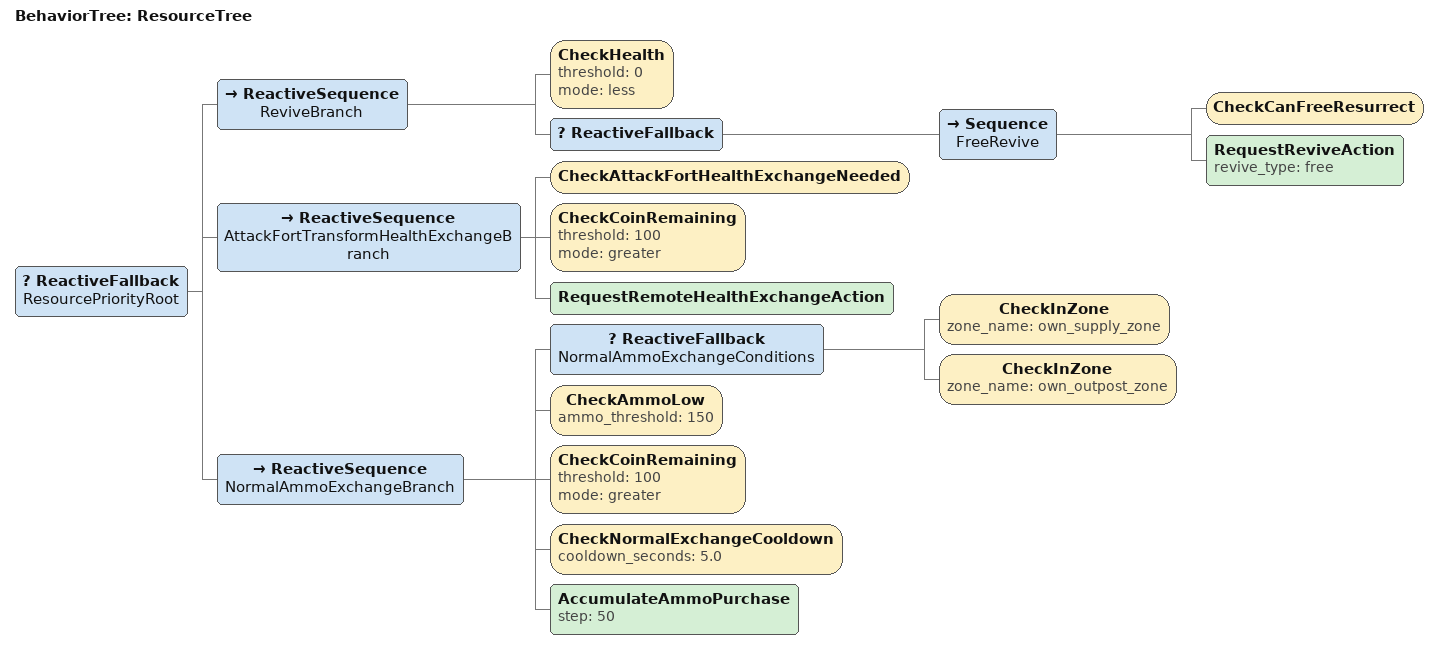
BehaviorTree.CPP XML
<?xml version="1.0" encoding="UTF-8"?>
<root BTCPP_format="4">
  <BehaviorTree ID="ResourceTree">
    <ReactiveFallback name="ResourcePriorityRoot">

      <!-- P0: 复活（最高优先级） -->
      <ReactiveSequence name="ReviveBranch">
        <CheckHealth threshold="0" mode="less" />
        <ReactiveFallback>
          <!-- 免费复活优先 -->
          <Sequence name="FreeRevive">
            <CheckCanFreeResurrect />
            <RequestReviveAction revive_type="free" />
          </Sequence>
          <!-- 金币复活：在敌方半场或进攻战术 + 金币充足 -->
        </ReactiveFallback>
      </ReactiveSequence>

      <ReactiveSequence name="AttackFortTransformHealthExchangeBranch">
        <CheckAttackFortHealthExchangeNeeded />
        <CheckCoinRemaining threshold="100" mode="greater" />
        <RequestRemoteHealthExchangeAction />
      </ReactiveSequence>

      <!-- P1: 远程弹药兑换（交战中 + 弹药&lt;150 + 金币&gt;=150 + 6s冷却 + 有剩余次数） -->

      <!-- P2: 普通补给点弹药兑换（到家 + 弹药&lt;100 + 金币&gt;=100） -->
      <ReactiveSequence name="NormalAmmoExchangeBranch">
        <ReactiveFallback name="NormalAmmoExchangeConditions">
          <CheckInZone zone_name="own_supply_zone" />
          <CheckInZone zone_name="own_outpost_zone" />
        </ReactiveFallback>
        <CheckAmmoLow ammo_threshold="150" />
        <CheckCoinRemaining threshold="100" mode="greater" />
        <CheckNormalExchangeCooldown cooldown_seconds="5.0" />
        <AccumulateAmmoPurchase step="50" />
      </ReactiveSequence>

    </ReactiveFallback>
  </BehaviorTree>
</root>
